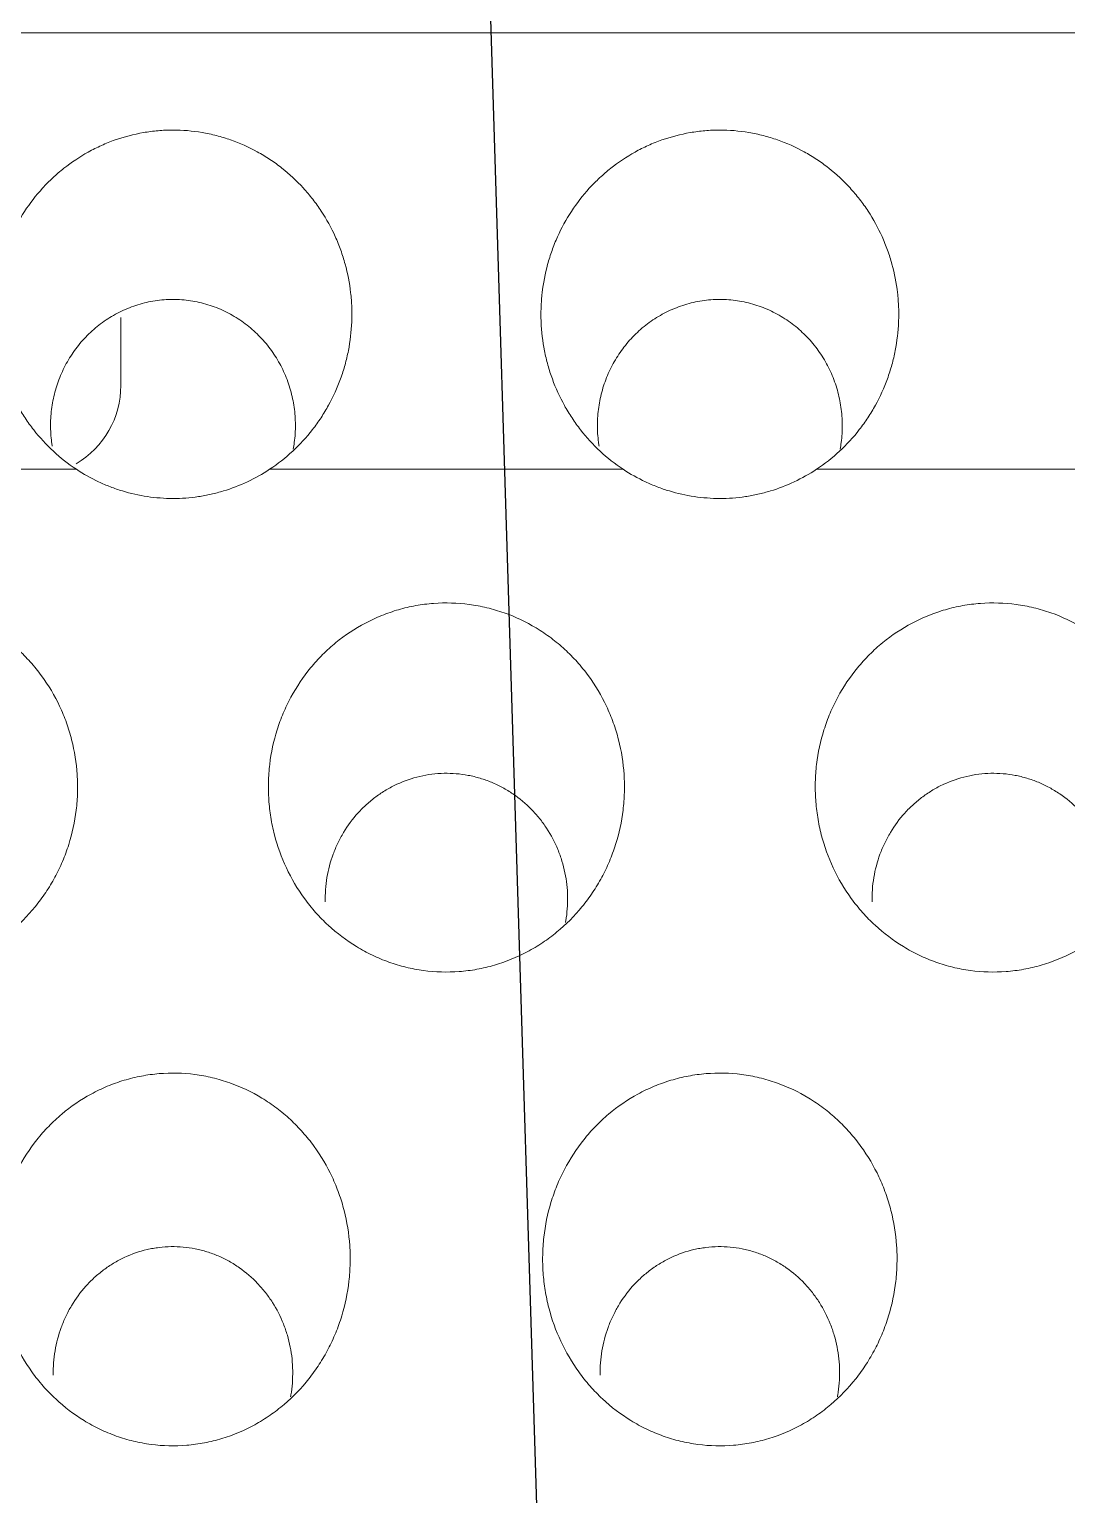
# Model space of a CAD drawing. Header units: inches. Extents: x 3778 to 56227, y -16914 to 35091.
# Drawn here: x 43046.24 to 43051.91, y -12666.7 to -12658.7 of the extents above; entities that cross this region are included whole.
import ezdxf

# ---------------------------------------------------------------- set-up
doc = ezdxf.new("R2010")
doc.units = ezdxf.units.IN
doc.header["$LTSCALE"] = 100
doc.header["$MEASUREMENT"] = 0
doc.linetypes.add('DH-HID2', pattern=[1.2, 0.8, -0.4])
doc.layers.add('2-con', color=2, linetype='Continuous')
doc.layers.add('FU-FURM', color=251, linetype='DH-HID2')
doc.layers.add('mark-B', color=2, linetype='Continuous', lineweight=20)

# ---------------------------------------------------------------- blocks, each defined once
blk = doc.blocks.new('cjscjdeh')
at = {"layer": 'FU-FURM', "color": 8}
for p, q in [((150890.6998, 68218.259), (150896.8581, 68019.7034)), ((149349.5168, 68184.8848), (151549.5168, 68184.8848))]:
    blk.add_line(p, q, dxfattribs=at)
blk = doc.blocks.new('무풍1WAY 대형')
at = {"layer": 'mark-B'}
for p, q in [((-362.6898, -418.6808), (-362.6898, -418.31)), ((289.2596, -420.2368), (-384.8363, -420.2368))]:
    blk.add_line(p, q, dxfattribs=at)
blk.add_arc((-362.1919, -418.31), 0.4979, 120.55792, 180, dxfattribs=at)
for points, knots in [([(-365.1916, -412.9192), (-365.1533, -412.9724), (-365.1207, -413.0283), (-365.0662, -413.145), (-365.0444, -413.2059), (-365.0198, -413.3009), (-365.0131, -413.3328), (-365.0027, -413.3967), (-364.9953, -413.4609), (-364.9936, -413.5256), (-364.9946, -413.5743), (-364.9953, -413.5905), (-364.9974, -413.6231), (-364.9988, -413.6394), (-365.0079, -413.7203), (-365.0209, -413.7836), (-365.049, -413.8762), (-365.0598, -413.9068), (-365.0782, -413.952), (-365.0848, -413.967), (-365.0985, -413.9967), (-365.1057, -414.0113), (-365.1433, -414.0832), (-365.1785, -414.1373), (-365.2389, -414.2133), (-365.2604, -414.2377), (-365.2946, -414.273), (-365.3063, -414.2845), (-365.3301, -414.3067), (-365.3423, -414.3175), (-365.4042, -414.3698), (-365.4575, -414.4064), (-365.529, -414.4454), (-365.5435, -414.4528), (-365.5731, -414.467), (-365.5881, -414.4738), (-365.6334, -414.4926), (-365.6946, -414.5145), (-365.7575, -414.5299), (-365.8054, -414.539), (-365.8215, -414.5416), (-365.8539, -414.546), (-365.8702, -414.5478), (-365.9521, -414.5545), (-366.0171, -414.5529), (-366.1137, -414.5403), (-366.1458, -414.5344), (-366.1937, -414.523), (-366.2096, -414.5187), (-366.241, -414.5095), (-366.2565, -414.5044), (-366.3332, -414.4773), (-366.3918, -414.4495), (-366.4617, -414.4071), (-366.4756, -414.3982), (-366.5027, -414.3798), (-366.5425, -414.3513), (-366.6046, -414.2992), (-366.65, -414.2528), (-366.6823, -414.2163), (-366.6929, -414.2038), (-366.7134, -414.1782), (-366.7233, -414.1652), (-366.7711, -414.0992), (-366.8039, -414.0434), (-366.8451, -413.9554), (-366.8575, -413.9252), (-366.8795, -413.8636), (-366.889, -413.8325), (-366.9131, -413.7384), (-366.9234, -413.6746), (-366.93, -413.5773), (-366.9307, -413.5445), (-366.9292, -413.4794), (-366.927, -413.4471), (-366.916, -413.3509), (-366.9029, -413.2875), (-366.8791, -413.2094), (-366.874, -413.1938), (-366.863, -413.1631), (-366.8456, -413.1175), (-366.8115, -413.0442), (-366.779, -412.9884), (-366.7526, -412.9476), (-366.7434, -412.9341), (-366.7244, -412.9076), (-366.7145, -412.8946), (-366.6636, -412.8303), (-366.6186, -412.7837), (-366.5447, -412.7209), (-366.519, -412.7011), (-366.4787, -412.6733), (-366.4651, -412.6643), (-366.4371, -412.647), (-366.4229, -412.6388), (-366.3514, -412.5994), (-366.2917, -412.5742), (-366.1984, -412.5459), (-366.1667, -412.538), (-366.1021, -412.5257), (-366.0697, -412.5213), (-365.9725, -412.5133), (-365.9076, -412.5148), (-365.8263, -412.5255), (-365.81, -412.5281), (-365.7777, -412.5341), (-365.7299, -412.5444), (-365.6521, -412.5677), (-365.592, -412.5927), (-365.5477, -412.6139), (-365.533, -412.6214), (-365.5042, -412.6371), (-365.4901, -412.6453), (-365.4206, -412.688), (-365.369, -412.7273), (-365.2975, -412.7941), (-365.2745, -412.8177), (-365.2312, -412.8669), (-365.2108, -412.8926), (-365.1916, -412.9192)], [0, 0, 0, 0, 0.03125, 0.03125, 0.0625, 0.0625, 0.078125, 0.078125, 0.09375, 0.109375, 0.109375, 0.117188, 0.117188, 0.125, 0.125, 0.15625, 0.15625, 0.171875, 0.171875, 0.179688, 0.179688, 0.1875, 0.1875, 0.21875, 0.21875, 0.234375, 0.234375, 0.242188, 0.242188, 0.25, 0.25, 0.28125, 0.28125, 0.289063, 0.289063, 0.296875, 0.296875, 0.3125, 0.328125, 0.328125, 0.335938, 0.335938, 0.34375, 0.34375, 0.375, 0.375, 0.390625, 0.390625, 0.398438, 0.398438, 0.40625, 0.40625, 0.4375, 0.4375, 0.445313, 0.445313, 0.453125, 0.46875, 0.484375, 0.484375, 0.492188, 0.492188, 0.5, 0.5, 0.53125, 0.53125, 0.546875, 0.546875, 0.5625, 0.5625, 0.59375, 0.59375, 0.609375, 0.609375, 0.625, 0.625, 0.65625, 0.65625, 0.664063, 0.664063, 0.671875, 0.6875, 0.703125, 0.703125, 0.710938, 0.710938, 0.71875, 0.71875, 0.75, 0.75, 0.765625, 0.765625, 0.773438, 0.773438, 0.78125, 0.78125, 0.8125, 0.8125, 0.828125, 0.828125, 0.84375, 0.84375, 0.875, 0.875, 0.882813, 0.882813, 0.890625, 0.90625, 0.921875, 0.921875, 0.929688, 0.929688, 0.9375, 0.9375, 0.96875, 0.96875, 0.984375, 0.984375, 1, 1, 1, 1]), ([(-362.2041, -412.9192), (-362.1657, -412.9724), (-362.1332, -413.0283), (-362.0787, -413.145), (-362.0568, -413.2059), (-362.0323, -413.3009), (-362.0256, -413.3328), (-362.0152, -413.3967), (-362.0077, -413.4609), (-362.006, -413.5256), (-362.007, -413.5743), (-362.0077, -413.5905), (-362.0098, -413.6231), (-362.0113, -413.6394), (-362.0203, -413.7203), (-362.0333, -413.7836), (-362.0614, -413.8762), (-362.0722, -413.9068), (-362.0907, -413.952), (-362.0972, -413.967), (-362.111, -413.9967), (-362.1182, -414.0113), (-362.1558, -414.0832), (-362.1909, -414.1373), (-362.2514, -414.2133), (-362.2728, -414.2377), (-362.307, -414.273), (-362.3187, -414.2845), (-362.3426, -414.3067), (-362.3547, -414.3175), (-362.4167, -414.3698), (-362.47, -414.4064), (-362.5415, -414.4454), (-362.556, -414.4528), (-362.5856, -414.467), (-362.6006, -414.4738), (-362.6458, -414.4926), (-362.707, -414.5145), (-362.77, -414.5299), (-362.8179, -414.539), (-362.8339, -414.5416), (-362.8663, -414.546), (-362.8827, -414.5478), (-362.9646, -414.5545), (-363.0296, -414.5529), (-363.1262, -414.5403), (-363.1583, -414.5344), (-363.2062, -414.523), (-363.2221, -414.5187), (-363.2534, -414.5095), (-363.269, -414.5044), (-363.3457, -414.4773), (-363.4043, -414.4495), (-363.4742, -414.4071), (-363.488, -414.3982), (-363.5151, -414.3798), (-363.5549, -414.3513), (-363.617, -414.2992), (-363.6624, -414.2528), (-363.6948, -414.2163), (-363.7053, -414.2038), (-363.7258, -414.1782), (-363.7357, -414.1652), (-363.7836, -414.0992), (-363.8163, -414.0434), (-363.8575, -413.9554), (-363.8699, -413.9252), (-363.892, -413.8636), (-363.9015, -413.8325), (-363.9256, -413.7384), (-363.9358, -413.6746), (-363.9425, -413.5773), (-363.9432, -413.5445), (-363.9417, -413.4794), (-363.9395, -413.4471), (-363.9284, -413.3509), (-363.9154, -413.2875), (-363.8916, -413.2094), (-363.8864, -413.1938), (-363.8755, -413.1631), (-363.858, -413.1175), (-363.824, -413.0442), (-363.7915, -412.9884), (-363.765, -412.9476), (-363.7559, -412.9341), (-363.7369, -412.9076), (-363.727, -412.8946), (-363.676, -412.8303), (-363.631, -412.7837), (-363.5571, -412.7209), (-363.5314, -412.7011), (-363.4912, -412.6733), (-363.4775, -412.6643), (-363.4496, -412.647), (-363.4354, -412.6388), (-363.3638, -412.5994), (-363.3042, -412.5742), (-363.2109, -412.5459), (-363.1792, -412.538), (-363.1145, -412.5257), (-363.0822, -412.5213), (-362.985, -412.5133), (-362.92, -412.5148), (-362.8387, -412.5255), (-362.8224, -412.5281), (-362.7902, -412.5341), (-362.7423, -412.5444), (-362.6645, -412.5677), (-362.6044, -412.5927), (-362.5601, -412.6139), (-362.5455, -412.6214), (-362.5167, -412.6371), (-362.5025, -412.6453), (-362.433, -412.688), (-362.3815, -412.7273), (-362.3099, -412.7941), (-362.287, -412.8177), (-362.2437, -412.8669), (-362.2233, -412.8926), (-362.2041, -412.9192)], [0, 0, 0, 0, 0.03125, 0.03125, 0.0625, 0.0625, 0.078125, 0.078125, 0.09375, 0.109375, 0.109375, 0.117187, 0.117187, 0.125, 0.125, 0.15625, 0.15625, 0.171875, 0.171875, 0.179687, 0.179687, 0.1875, 0.1875, 0.21875, 0.21875, 0.234375, 0.234375, 0.242187, 0.242187, 0.25, 0.25, 0.28125, 0.28125, 0.289062, 0.289062, 0.296875, 0.296875, 0.3125, 0.328125, 0.328125, 0.335937, 0.335937, 0.34375, 0.34375, 0.375, 0.375, 0.390625, 0.390625, 0.398437, 0.398437, 0.40625, 0.40625, 0.4375, 0.4375, 0.445312, 0.445312, 0.453125, 0.46875, 0.484375, 0.484375, 0.492187, 0.492187, 0.5, 0.5, 0.53125, 0.53125, 0.546875, 0.546875, 0.5625, 0.5625, 0.59375, 0.59375, 0.609375, 0.609375, 0.625, 0.625, 0.65625, 0.65625, 0.664062, 0.664062, 0.671875, 0.6875, 0.703125, 0.703125, 0.710937, 0.710937, 0.71875, 0.71875, 0.75, 0.75, 0.765625, 0.765625, 0.773437, 0.773437, 0.78125, 0.78125, 0.8125, 0.8125, 0.828125, 0.828125, 0.84375, 0.84375, 0.875, 0.875, 0.882812, 0.882812, 0.890625, 0.90625, 0.921875, 0.921875, 0.929687, 0.929687, 0.9375, 0.9375, 0.96875, 0.96875, 0.984375, 0.984375, 1, 1, 1, 1]), ([(-365.3081, -412.9025), (-365.3077, -412.9247), (-365.3083, -412.9468), (-365.3116, -412.9909), (-365.3142, -413.0129), (-365.3251, -413.0783), (-365.3363, -413.1206), (-365.3587, -413.1824), (-365.3672, -413.2027), (-365.3814, -413.2327), (-365.3864, -413.2426), (-365.3967, -413.2621), (-365.4022, -413.2717), (-365.4303, -413.319), (-365.4561, -413.3544), (-365.5002, -413.4037), (-365.5159, -413.4196), (-365.5484, -413.4494), (-365.5822, -413.4775), (-365.6278, -413.5082), (-365.6566, -413.5245), (-365.6762, -413.5349), (-365.6862, -413.5399), (-365.7364, -413.5634), (-365.7779, -413.5778), (-365.8315, -413.5903), (-365.8423, -413.5925), (-365.8641, -413.5964), (-365.8751, -413.598), (-365.9083, -413.6021), (-365.9303, -413.6036), (-365.9962, -413.6046), (-366.04, -413.6007), (-366.0945, -413.5899), (-366.1054, -413.5874), (-366.1268, -413.582), (-366.1375, -413.579), (-366.169, -413.5692), (-366.2101, -413.5539), (-366.2495, -413.5346), (-366.288, -413.5131), (-366.307, -413.5012), (-366.3612, -413.4631), (-366.3943, -413.4345), (-366.4396, -413.3869), (-366.4539, -413.3702), (-366.4744, -413.3441), (-366.481, -413.3351), (-366.4937, -413.3171), (-366.4999, -413.308), (-366.5293, -413.2617), (-366.5491, -413.2227), (-366.5735, -413.1616), (-366.5807, -413.1407), (-366.5932, -413.0983), (-366.5984, -413.0769), (-366.6111, -413.0125), (-366.6157, -412.969), (-366.6166, -412.9031), (-366.6159, -412.8808), (-366.6125, -412.8369), (-366.6098, -412.8151), (-366.6056, -412.7903), (-366.6051, -412.7872), (-366.6045, -412.784)], [0, 0, 0, 0, 0.029285, 0.029285, 0.05857, 0.05857, 0.117141, 0.117141, 0.146426, 0.146426, 0.161068, 0.161068, 0.175711, 0.175711, 0.234281, 0.234281, 0.263566, 0.263566, 0.292852, 0.322137, 0.336779, 0.336779, 0.351422, 0.351422, 0.409992, 0.409992, 0.424635, 0.424635, 0.439277, 0.439277, 0.468563, 0.468563, 0.527133, 0.527133, 0.541775, 0.541775, 0.556418, 0.556418, 0.585703, 0.614988, 0.614988, 0.644273, 0.644273, 0.702844, 0.702844, 0.732129, 0.732129, 0.746771, 0.746771, 0.761414, 0.761414, 0.819984, 0.819984, 0.84927, 0.84927, 0.878555, 0.878555, 0.937125, 0.937125, 0.96641, 0.96641, 0.995695, 0.995695, 1, 1, 1, 1]), ([(-362.3205, -412.9025), (-362.3201, -412.9247), (-362.3208, -412.9468), (-362.324, -412.9909), (-362.3267, -413.0129), (-362.3376, -413.0783), (-362.3487, -413.1206), (-362.3712, -413.1824), (-362.3796, -413.2027), (-362.3938, -413.2327), (-362.3988, -413.2426), (-362.4092, -413.2621), (-362.4146, -413.2717), (-362.4427, -413.319), (-362.4686, -413.3544), (-362.5127, -413.4037), (-362.5283, -413.4196), (-362.5609, -413.4494), (-362.5947, -413.4775), (-362.6403, -413.5082), (-362.6691, -413.5245), (-362.6886, -413.5349), (-362.6986, -413.5399), (-362.7488, -413.5634), (-362.7904, -413.5778), (-362.844, -413.5903), (-362.8548, -413.5925), (-362.8766, -413.5964), (-362.8876, -413.598), (-362.9207, -413.6021), (-362.9427, -413.6036), (-363.0087, -413.6046), (-363.0525, -413.6007), (-363.107, -413.5899), (-363.1178, -413.5874), (-363.1393, -413.582), (-363.1499, -413.579), (-363.1814, -413.5692), (-363.2226, -413.5539), (-363.262, -413.5346), (-363.3005, -413.5131), (-363.3194, -413.5012), (-363.3736, -413.4631), (-363.4067, -413.4345), (-363.452, -413.3869), (-363.4664, -413.3702), (-363.4868, -413.3441), (-363.4935, -413.3351), (-363.5062, -413.3171), (-363.5123, -413.308), (-363.5418, -413.2617), (-363.5616, -413.2227), (-363.5859, -413.1616), (-363.5932, -413.1407), (-363.6057, -413.0983), (-363.6109, -413.0769), (-363.6236, -413.0125), (-363.6281, -412.969), (-363.629, -412.9031), (-363.6283, -412.8808), (-363.625, -412.8369), (-363.6223, -412.8151), (-363.6181, -412.7903), (-363.6175, -412.7872), (-363.6169, -412.784)], [0, 0, 0, 0, 0.029285, 0.029285, 0.05857, 0.05857, 0.117141, 0.117141, 0.146426, 0.146426, 0.161068, 0.161068, 0.175711, 0.175711, 0.234281, 0.234281, 0.263566, 0.263566, 0.292852, 0.322137, 0.336779, 0.336779, 0.351422, 0.351422, 0.409992, 0.409992, 0.424635, 0.424635, 0.439277, 0.439277, 0.468563, 0.468563, 0.527133, 0.527133, 0.541775, 0.541775, 0.556418, 0.556418, 0.585703, 0.614988, 0.614988, 0.644273, 0.644273, 0.702844, 0.702844, 0.732129, 0.732129, 0.746771, 0.746771, 0.761414, 0.761414, 0.819984, 0.819984, 0.84927, 0.84927, 0.878555, 0.878555, 0.937125, 0.937125, 0.96641, 0.96641, 0.995695, 0.995695, 1, 1, 1, 1]), ([(-366.6802, -415.5064), (-366.6417, -415.5593), (-366.6091, -415.6149), (-366.5546, -415.731), (-366.5327, -415.7915), (-366.5124, -415.8703), (-366.5087, -415.8862), (-366.5021, -415.9179), (-366.4933, -415.9656), (-366.4842, -416.0455), (-366.4828, -416.1099), (-366.4841, -416.1583), (-366.4848, -416.1745), (-366.4872, -416.2069), (-366.4887, -416.2231), (-366.4983, -416.3036), (-366.5119, -416.3665), (-366.5408, -416.4585), (-366.5519, -416.4888), (-366.5709, -416.5336), (-366.5776, -416.5485), (-366.5916, -416.5778), (-366.599, -416.5923), (-366.6374, -416.6634), (-366.6732, -416.7168), (-366.7347, -416.7917), (-366.7565, -416.8158), (-366.8027, -416.862), (-366.8268, -416.8838), (-366.9019, -416.9452), (-366.9556, -416.9809), (-367.042, -417.0265), (-367.0719, -417.0404), (-367.1324, -417.0647), (-367.1937, -417.0858), (-367.2568, -417.1005), (-367.3047, -417.1092), (-367.3208, -417.1116), (-367.3533, -417.1158), (-367.3697, -417.1174), (-367.4514, -417.1235), (-367.5163, -417.1215), (-367.6128, -417.1087), (-367.6448, -417.1027), (-367.6927, -417.0912), (-367.7085, -417.087), (-367.7399, -417.0777), (-367.7553, -417.0727), (-367.8319, -417.0457), (-367.8905, -417.018), (-367.9604, -416.9759), (-367.9742, -416.9671), (-368.0013, -416.9488), (-368.0411, -416.9205), (-368.1033, -416.8688), (-368.1487, -416.8228), (-368.1811, -416.7865), (-368.1917, -416.7742), (-368.2122, -416.7488), (-368.2222, -416.7359), (-368.2701, -416.6703), (-368.303, -416.6148), (-368.3442, -416.5273), (-368.3566, -416.4973), (-368.3786, -416.436), (-368.3881, -416.405), (-368.4121, -416.3113), (-368.4222, -416.2478), (-368.4284, -416.1509), (-368.429, -416.1182), (-368.4272, -416.0535), (-368.4248, -416.0213), (-368.4131, -415.9256), (-368.3995, -415.8626), (-368.375, -415.7851), (-368.3697, -415.7696), (-368.3585, -415.7391), (-368.3406, -415.694), (-368.3057, -415.6214), (-368.2725, -415.5661), (-368.2456, -415.5258), (-368.2362, -415.5125), (-368.2169, -415.4864), (-368.2068, -415.4734), (-368.1551, -415.4103), (-368.1095, -415.3645), (-368.0348, -415.3029), (-368.0088, -415.2835), (-367.9682, -415.2563), (-367.9544, -415.2475), (-367.9262, -415.2307), (-367.912, -415.2227), (-367.8402, -415.1845), (-367.7802, -415.1601), (-367.7023, -415.1374), (-367.6865, -415.1332), (-367.6547, -415.1257), (-367.6386, -415.1224), (-367.5902, -415.1136), (-367.5579, -415.1095), (-367.4608, -415.1022), (-367.3959, -415.1041), (-367.3146, -415.1151), (-367.2984, -415.1177), (-367.2663, -415.1238), (-367.2185, -415.1341), (-367.1409, -415.1574), (-367.0808, -415.1823), (-367.0366, -415.2034), (-367.0219, -415.2108), (-366.9931, -415.2264), (-366.979, -415.2346), (-366.9095, -415.2769), (-366.8579, -415.3159), (-366.7863, -415.3822), (-366.7633, -415.4056), (-366.7199, -415.4545), (-366.6994, -415.4799), (-366.6802, -415.5064)], [0, 0, 0, 0, 0.03125, 0.03125, 0.0625, 0.0625, 0.070313, 0.070313, 0.078125, 0.09375, 0.109375, 0.109375, 0.117188, 0.117188, 0.125, 0.125, 0.15625, 0.15625, 0.171875, 0.171875, 0.179688, 0.179688, 0.1875, 0.1875, 0.21875, 0.21875, 0.234375, 0.234375, 0.25, 0.25, 0.28125, 0.28125, 0.296875, 0.296875, 0.3125, 0.328125, 0.328125, 0.335938, 0.335938, 0.34375, 0.34375, 0.375, 0.375, 0.390625, 0.390625, 0.398438, 0.398438, 0.40625, 0.40625, 0.4375, 0.4375, 0.445313, 0.445313, 0.453125, 0.46875, 0.484375, 0.484375, 0.492188, 0.492188, 0.5, 0.5, 0.53125, 0.53125, 0.546875, 0.546875, 0.5625, 0.5625, 0.59375, 0.59375, 0.609375, 0.609375, 0.625, 0.625, 0.65625, 0.65625, 0.664063, 0.664063, 0.671875, 0.6875, 0.703125, 0.703125, 0.710938, 0.710938, 0.71875, 0.71875, 0.75, 0.75, 0.765625, 0.765625, 0.773438, 0.773438, 0.78125, 0.78125, 0.8125, 0.8125, 0.820313, 0.820313, 0.828125, 0.828125, 0.84375, 0.84375, 0.875, 0.875, 0.882813, 0.882813, 0.890625, 0.90625, 0.921875, 0.921875, 0.929687, 0.929687, 0.9375, 0.9375, 0.96875, 0.96875, 0.984375, 0.984375, 1, 1, 1, 1]), ([(-363.6926, -415.5064), (-363.6542, -415.5593), (-363.6215, -415.6149), (-363.567, -415.731), (-363.5452, -415.7915), (-363.5248, -415.8703), (-363.5211, -415.8862), (-363.5145, -415.9179), (-363.5057, -415.9656), (-363.4966, -416.0455), (-363.4953, -416.1099), (-363.4965, -416.1583), (-363.4973, -416.1745), (-363.4996, -416.2069), (-363.5012, -416.2231), (-363.5108, -416.3036), (-363.5243, -416.3665), (-363.5533, -416.4585), (-363.5644, -416.4888), (-363.5833, -416.5336), (-363.59, -416.5485), (-363.6041, -416.5778), (-363.6114, -416.5923), (-363.6498, -416.6634), (-363.6857, -416.7168), (-363.7471, -416.7917), (-363.7689, -416.8158), (-363.8152, -416.862), (-363.8393, -416.8838), (-363.9143, -416.9452), (-363.9681, -416.9809), (-364.0545, -417.0265), (-364.0844, -417.0404), (-364.1448, -417.0647), (-364.2061, -417.0858), (-364.2692, -417.1005), (-364.3172, -417.1092), (-364.3333, -417.1116), (-364.3657, -417.1158), (-364.3821, -417.1174), (-364.4639, -417.1235), (-364.5287, -417.1215), (-364.6252, -417.1087), (-364.6573, -417.1027), (-364.7051, -417.0912), (-364.721, -417.087), (-364.7523, -417.0777), (-364.7678, -417.0727), (-364.8444, -417.0457), (-364.9029, -417.018), (-364.9728, -416.9759), (-364.9866, -416.9671), (-365.0138, -416.9488), (-365.0536, -416.9205), (-365.1157, -416.8688), (-365.1612, -416.8228), (-365.1936, -416.7865), (-365.2041, -416.7742), (-365.2247, -416.7488), (-365.2346, -416.7359), (-365.2826, -416.6703), (-365.3154, -416.6148), (-365.3566, -416.5273), (-365.369, -416.4973), (-365.3911, -416.436), (-365.4006, -416.405), (-365.4245, -416.3113), (-365.4346, -416.2478), (-365.4409, -416.1509), (-365.4415, -416.1182), (-365.4396, -416.0535), (-365.4372, -416.0213), (-365.4256, -415.9256), (-365.412, -415.8626), (-365.3875, -415.7851), (-365.3822, -415.7696), (-365.3709, -415.7391), (-365.353, -415.694), (-365.3182, -415.6214), (-365.285, -415.5661), (-365.258, -415.5258), (-365.2487, -415.5125), (-365.2293, -415.4864), (-365.2193, -415.4734), (-365.1676, -415.4103), (-365.122, -415.3645), (-365.0473, -415.3029), (-365.0213, -415.2835), (-364.9807, -415.2563), (-364.9668, -415.2475), (-364.9387, -415.2307), (-364.9245, -415.2227), (-364.8526, -415.1845), (-364.7927, -415.1601), (-364.7147, -415.1374), (-364.699, -415.1332), (-364.6672, -415.1257), (-364.6511, -415.1224), (-364.6027, -415.1136), (-364.5703, -415.1095), (-364.4733, -415.1022), (-364.4084, -415.1041), (-364.3271, -415.1151), (-364.3108, -415.1177), (-364.2787, -415.1238), (-364.231, -415.1341), (-364.1533, -415.1574), (-364.0933, -415.1823), (-364.049, -415.2034), (-364.0343, -415.2108), (-364.0056, -415.2264), (-363.9914, -415.2346), (-363.922, -415.2769), (-363.8704, -415.3159), (-363.7987, -415.3822), (-363.7757, -415.4056), (-363.7323, -415.4545), (-363.7119, -415.4799), (-363.6926, -415.5064)], [0, 0, 0, 0, 0.03125, 0.03125, 0.0625, 0.0625, 0.070312, 0.070312, 0.078125, 0.09375, 0.109375, 0.109375, 0.117187, 0.117187, 0.125, 0.125, 0.15625, 0.15625, 0.171875, 0.171875, 0.179687, 0.179687, 0.1875, 0.1875, 0.21875, 0.21875, 0.234375, 0.234375, 0.25, 0.25, 0.28125, 0.28125, 0.296875, 0.296875, 0.3125, 0.328125, 0.328125, 0.335937, 0.335937, 0.34375, 0.34375, 0.375, 0.375, 0.390625, 0.390625, 0.398437, 0.398437, 0.40625, 0.40625, 0.4375, 0.4375, 0.445312, 0.445312, 0.453125, 0.46875, 0.484375, 0.484375, 0.492187, 0.492187, 0.5, 0.5, 0.53125, 0.53125, 0.546875, 0.546875, 0.5625, 0.5625, 0.59375, 0.59375, 0.609375, 0.609375, 0.625, 0.625, 0.65625, 0.65625, 0.664063, 0.664063, 0.671875, 0.6875, 0.703125, 0.703125, 0.710938, 0.710938, 0.71875, 0.71875, 0.75, 0.75, 0.765625, 0.765625, 0.773438, 0.773438, 0.78125, 0.78125, 0.8125, 0.8125, 0.820313, 0.820313, 0.828125, 0.828125, 0.84375, 0.84375, 0.875, 0.875, 0.882813, 0.882813, 0.890625, 0.90625, 0.921875, 0.921875, 0.929688, 0.929688, 0.9375, 0.9375, 0.96875, 0.96875, 0.984375, 0.984375, 1, 1, 1, 1]), ([(-360.7051, -415.5064), (-360.6666, -415.5593), (-360.634, -415.6149), (-360.5795, -415.731), (-360.5576, -415.7915), (-360.5373, -415.8703), (-360.5336, -415.8862), (-360.527, -415.9179), (-360.5182, -415.9656), (-360.5091, -416.0455), (-360.5077, -416.1099), (-360.509, -416.1583), (-360.5098, -416.1745), (-360.5121, -416.2069), (-360.5136, -416.2231), (-360.5232, -416.3036), (-360.5368, -416.3665), (-360.5657, -416.4585), (-360.5768, -416.4888), (-360.5958, -416.5336), (-360.6025, -416.5485), (-360.6165, -416.5778), (-360.6239, -416.5923), (-360.6623, -416.6634), (-360.6981, -416.7168), (-360.7596, -416.7917), (-360.7814, -416.8158), (-360.8276, -416.862), (-360.8517, -416.8838), (-360.9268, -416.9452), (-360.9805, -416.9809), (-361.0669, -417.0265), (-361.0969, -417.0404), (-361.1573, -417.0647), (-361.2186, -417.0858), (-361.2817, -417.1005), (-361.3296, -417.1092), (-361.3458, -417.1116), (-361.3782, -417.1158), (-361.3946, -417.1174), (-361.4763, -417.1235), (-361.5412, -417.1215), (-361.6377, -417.1087), (-361.6697, -417.1027), (-361.7176, -417.0912), (-361.7334, -417.087), (-361.7648, -417.0777), (-361.7802, -417.0727), (-361.8568, -417.0457), (-361.9154, -417.018), (-361.9853, -416.9759), (-361.9991, -416.9671), (-362.0262, -416.9488), (-362.066, -416.9205), (-362.1282, -416.8688), (-362.1736, -416.8228), (-362.206, -416.7865), (-362.2166, -416.7742), (-362.2371, -416.7488), (-362.2471, -416.7359), (-362.295, -416.6703), (-362.3279, -416.6148), (-362.3691, -416.5273), (-362.3815, -416.4973), (-362.4035, -416.436), (-362.413, -416.405), (-362.437, -416.3113), (-362.4471, -416.2478), (-362.4533, -416.1509), (-362.4539, -416.1182), (-362.4521, -416.0535), (-362.4497, -416.0213), (-362.438, -415.9256), (-362.4244, -415.8626), (-362.3999, -415.7851), (-362.3946, -415.7696), (-362.3834, -415.7391), (-362.3655, -415.694), (-362.3306, -415.6214), (-362.2974, -415.5661), (-362.2705, -415.5258), (-362.2611, -415.5125), (-362.2418, -415.4864), (-362.2317, -415.4734), (-362.1801, -415.4103), (-362.1345, -415.3645), (-362.0597, -415.3029), (-362.0337, -415.2835), (-361.9931, -415.2563), (-361.9793, -415.2475), (-361.9512, -415.2307), (-361.9369, -415.2227), (-361.8651, -415.1845), (-361.8052, -415.1601), (-361.7272, -415.1374), (-361.7114, -415.1332), (-361.6796, -415.1257), (-361.6635, -415.1224), (-361.6151, -415.1136), (-361.5828, -415.1095), (-361.4857, -415.1022), (-361.4209, -415.1041), (-361.3395, -415.1151), (-361.3233, -415.1177), (-361.2912, -415.1238), (-361.2434, -415.1341), (-361.1658, -415.1574), (-361.1057, -415.1823), (-361.0615, -415.2034), (-361.0468, -415.2108), (-361.018, -415.2264), (-361.0039, -415.2346), (-360.9344, -415.2769), (-360.8828, -415.3159), (-360.8112, -415.3822), (-360.7882, -415.4056), (-360.7448, -415.4545), (-360.7243, -415.4799), (-360.7051, -415.5064)], [0, 0, 0, 0, 0.03125, 0.03125, 0.0625, 0.0625, 0.070312, 0.070312, 0.078125, 0.09375, 0.109375, 0.109375, 0.117187, 0.117187, 0.125, 0.125, 0.15625, 0.15625, 0.171875, 0.171875, 0.179687, 0.179687, 0.1875, 0.1875, 0.21875, 0.21875, 0.234375, 0.234375, 0.25, 0.25, 0.28125, 0.28125, 0.296875, 0.296875, 0.3125, 0.328125, 0.328125, 0.335937, 0.335937, 0.34375, 0.34375, 0.375, 0.375, 0.390625, 0.390625, 0.398437, 0.398437, 0.40625, 0.40625, 0.4375, 0.4375, 0.445312, 0.445312, 0.453125, 0.46875, 0.484375, 0.484375, 0.492187, 0.492187, 0.5, 0.5, 0.53125, 0.53125, 0.546875, 0.546875, 0.5625, 0.5625, 0.59375, 0.59375, 0.609375, 0.609375, 0.625, 0.625, 0.65625, 0.65625, 0.664062, 0.664062, 0.671875, 0.6875, 0.703125, 0.703125, 0.710937, 0.710937, 0.71875, 0.71875, 0.75, 0.75, 0.765625, 0.765625, 0.773437, 0.773437, 0.78125, 0.78125, 0.8125, 0.8125, 0.820312, 0.820312, 0.828125, 0.828125, 0.84375, 0.84375, 0.875, 0.875, 0.882812, 0.882812, 0.890625, 0.90625, 0.921875, 0.921875, 0.929687, 0.929687, 0.9375, 0.9375, 0.96875, 0.96875, 0.984375, 0.984375, 1, 1, 1, 1]), ([(-366.7939, -415.4879), (-366.7934, -415.5101), (-366.794, -415.5323), (-366.7972, -415.5765), (-366.7998, -415.5986), (-366.8107, -415.6641), (-366.8219, -415.7065), (-366.8446, -415.7685), (-366.8532, -415.7888), (-366.8675, -415.8189), (-366.8726, -415.8288), (-366.8831, -415.8483), (-366.8885, -415.8579), (-366.9169, -415.9051), (-366.9431, -415.9405), (-366.9877, -415.9898), (-367.0035, -416.0057), (-367.0363, -416.0355), (-367.0705, -416.0635), (-367.1164, -416.0941), (-367.1455, -416.1104), (-367.1652, -416.1208), (-367.1752, -416.1257), (-367.2258, -416.1492), (-367.2676, -416.1636), (-367.3323, -416.1786), (-367.3542, -416.1826), (-367.3986, -416.1881), (-367.4208, -416.1897), (-367.4872, -416.1911), (-367.5312, -416.1874), (-367.5861, -416.177), (-367.5971, -416.1747), (-367.6187, -416.1694), (-367.6294, -416.1665), (-367.6613, -416.1569), (-367.7028, -416.1421), (-367.7527, -416.1183), (-367.7816, -416.1017), (-367.8006, -416.0901), (-367.81, -416.0841), (-367.856, -416.0529), (-367.8897, -416.0246), (-367.9358, -415.9774), (-367.9505, -415.9609), (-367.9714, -415.9349), (-367.9782, -415.9261), (-367.9912, -415.9081), (-367.9975, -415.899), (-368.0277, -415.853), (-368.0481, -415.8141), (-368.069, -415.7633), (-368.073, -415.753), (-368.0804, -415.7321), (-368.0839, -415.7216), (-368.0936, -415.6898), (-368.0991, -415.6684), (-368.1123, -415.6039), (-368.1172, -415.5603), (-368.1184, -415.4941), (-368.1178, -415.4718), (-368.1145, -415.4278), (-368.1118, -415.4059), (-368.1076, -415.381), (-368.107, -415.3777), (-368.1064, -415.3744)], [0, 0, 0, 0, 0.029281, 0.029281, 0.058562, 0.058562, 0.117123, 0.117123, 0.146404, 0.146404, 0.161045, 0.161045, 0.175685, 0.175685, 0.234247, 0.234247, 0.263528, 0.263528, 0.292809, 0.322089, 0.33673, 0.33673, 0.35137, 0.35137, 0.409932, 0.409932, 0.439213, 0.439213, 0.468494, 0.468494, 0.527055, 0.527055, 0.541696, 0.541696, 0.556336, 0.556336, 0.585617, 0.614898, 0.629538, 0.629538, 0.644179, 0.644179, 0.702741, 0.702741, 0.732021, 0.732021, 0.746662, 0.746662, 0.761302, 0.761302, 0.819864, 0.819864, 0.834504, 0.834504, 0.849145, 0.849145, 0.878426, 0.878426, 0.936987, 0.936987, 0.966268, 0.966268, 0.995549, 0.995549, 1, 1, 1, 1]), ([(-363.8064, -415.4879), (-363.8059, -415.5101), (-363.8065, -415.5323), (-363.8096, -415.5765), (-363.8123, -415.5986), (-363.8232, -415.6641), (-363.8344, -415.7065), (-363.8571, -415.7685), (-363.8656, -415.7888), (-363.88, -415.8189), (-363.885, -415.8288), (-363.8955, -415.8483), (-363.901, -415.8579), (-363.9294, -415.9051), (-363.9556, -415.9405), (-364.0001, -415.9898), (-364.016, -416.0057), (-364.0488, -416.0355), (-364.0829, -416.0635), (-364.1289, -416.0941), (-364.1579, -416.1104), (-364.1776, -416.1208), (-364.1877, -416.1257), (-364.2382, -416.1492), (-364.28, -416.1636), (-364.3447, -416.1786), (-364.3667, -416.1826), (-364.4111, -416.1881), (-364.4333, -416.1897), (-364.4996, -416.1911), (-364.5437, -416.1874), (-364.5985, -416.177), (-364.6095, -416.1747), (-364.6312, -416.1694), (-364.6419, -416.1665), (-364.6737, -416.1569), (-364.7153, -416.1421), (-364.7651, -416.1183), (-364.794, -416.1017), (-364.8131, -416.0901), (-364.8225, -416.0841), (-364.8684, -416.0529), (-364.9021, -416.0246), (-364.9483, -415.9774), (-364.963, -415.9609), (-364.9839, -415.9349), (-364.9906, -415.9261), (-365.0037, -415.9081), (-365.0099, -415.899), (-365.0401, -415.853), (-365.0606, -415.8141), (-365.0815, -415.7633), (-365.0854, -415.753), (-365.0929, -415.7321), (-365.0964, -415.7216), (-365.1061, -415.6898), (-365.1115, -415.6684), (-365.1248, -415.6039), (-365.1296, -415.5603), (-365.1308, -415.4941), (-365.1302, -415.4718), (-365.1269, -415.4278), (-365.1243, -415.4059), (-365.1201, -415.381), (-365.1195, -415.3777), (-365.1189, -415.3744)], [0, 0, 0, 0, 0.029281, 0.029281, 0.058562, 0.058562, 0.117123, 0.117123, 0.146404, 0.146404, 0.161045, 0.161045, 0.175685, 0.175685, 0.234247, 0.234247, 0.263528, 0.263528, 0.292809, 0.322089, 0.33673, 0.33673, 0.35137, 0.35137, 0.409932, 0.409932, 0.439213, 0.439213, 0.468494, 0.468494, 0.527055, 0.527055, 0.541696, 0.541696, 0.556336, 0.556336, 0.585617, 0.614898, 0.629538, 0.629538, 0.644179, 0.644179, 0.702741, 0.702741, 0.732021, 0.732021, 0.746662, 0.746662, 0.761302, 0.761302, 0.819864, 0.819864, 0.834504, 0.834504, 0.849145, 0.849145, 0.878426, 0.878426, 0.936987, 0.936987, 0.966268, 0.966268, 0.995549, 0.995549, 1, 1, 1, 1]), ([(-365.4342, -417.8514), (-365.4728, -417.8259), (-365.5133, -417.8031), (-365.5768, -417.7731), (-365.5985, -417.7639), (-365.6421, -417.7471), (-365.6642, -417.7395), (-365.7308, -417.7194), (-365.7761, -417.7092), (-365.8453, -417.6989), (-365.8686, -417.6963), (-365.9156, -417.6928), (-365.939, -417.6919), (-366.009, -417.6919), (-366.0554, -417.6954), (-366.1244, -417.7056), (-366.1473, -417.7099), (-366.193, -417.7201), (-366.2158, -417.7261), (-366.2831, -417.7465), (-366.3699, -417.78), (-366.451, -417.8255), (-366.4901, -417.8514)], [0, 0, 0, 0, 0.125, 0.125, 0.1875, 0.1875, 0.25, 0.25, 0.375, 0.375, 0.4375, 0.4375, 0.5, 0.5, 0.625, 0.625, 0.6875, 0.6875, 0.75, 0.75, 0.875, 1, 1, 1, 1]), ([(-362.4466, -417.8514), (-362.4853, -417.8259), (-362.5257, -417.8031), (-362.5893, -417.7731), (-362.611, -417.7639), (-362.6546, -417.7471), (-362.6766, -417.7395), (-362.7433, -417.7194), (-362.7886, -417.7092), (-362.8578, -417.6989), (-362.881, -417.6963), (-362.928, -417.6928), (-362.9515, -417.6919), (-363.0215, -417.6919), (-363.0678, -417.6954), (-363.1368, -417.7056), (-363.1598, -417.7099), (-363.2054, -417.7201), (-363.2283, -417.7261), (-363.2955, -417.7465), (-363.3823, -417.78), (-363.4635, -417.8255), (-363.5026, -417.8514)], [0, 0, 0, 0, 0.125, 0.125, 0.1875, 0.1875, 0.25, 0.25, 0.375, 0.375, 0.4375, 0.4375, 0.5, 0.5, 0.625, 0.625, 0.6875, 0.6875, 0.75, 0.75, 0.875, 1, 1, 1, 1]), ([(-365.4342, -417.8514), (-365.3891, -417.8812), (-365.3474, -417.9141), (-365.2698, -417.986), (-365.2341, -418.0249), (-365.1849, -418.0876), (-365.1693, -418.1093), (-365.1397, -418.1541), (-365.1259, -418.1769), (-365.0873, -418.2467), (-365.0653, -418.2949), (-365.0381, -418.3697), (-365.0299, -418.395), (-365.0156, -418.4466), (-365.0094, -418.4726), (-364.994, -418.5507), (-364.9879, -418.6032), (-364.9846, -418.6825), (-364.9845, -418.709), (-364.9864, -418.7622), (-364.9884, -418.789), (-364.9974, -418.8683), (-365.0074, -418.9202), (-365.0283, -418.9967), (-365.0363, -419.0219), (-365.0497, -419.0594), (-365.0544, -419.0719), (-365.0644, -419.0966), (-365.0697, -419.109), (-365.0971, -419.17), (-365.1226, -419.2166), (-365.1805, -419.3051), (-365.213, -419.3472), (-365.2581, -419.3967), (-365.2674, -419.4065), (-365.2862, -419.4256), (-365.315, -419.4536), (-365.3453, -419.4796), (-365.4077, -419.5291), (-365.452, -419.5587), (-365.5223, -419.5977), (-365.5465, -419.6098), (-365.5956, -419.6319), (-365.6204, -419.6418), (-365.6959, -419.6684), (-365.7475, -419.6819), (-365.8136, -419.6933), (-365.8269, -419.6953), (-365.8537, -419.6988), (-365.8672, -419.7003), (-365.9075, -419.7037), (-365.9343, -419.7049), (-366.0145, -419.705), (-366.0677, -419.7006), (-366.1339, -419.6894), (-366.1471, -419.6868), (-366.1736, -419.6812), (-366.1868, -419.6781), (-366.2259, -419.668), (-366.2515, -419.6602), (-366.3272, -419.6337), (-366.3759, -419.612), (-366.4464, -419.5732), (-366.4695, -419.5591), (-366.5143, -419.5294), (-366.5359, -419.5137), (-366.5986, -419.4642), (-366.6376, -419.428), (-366.6917, -419.3688), (-366.7091, -419.3482), (-366.7419, -419.3059), (-366.7574, -419.2842), (-366.8011, -419.2176), (-366.8266, -419.1712), (-366.854, -419.1105), (-366.8592, -419.0983), (-366.8692, -419.0735), (-366.874, -419.0609), (-366.8876, -419.0232), (-366.8956, -418.9979), (-366.9167, -418.9212), (-366.9267, -418.8693), (-366.9358, -418.7903), (-366.9378, -418.7638), (-366.9398, -418.7103), (-366.9397, -418.6836), (-366.9365, -418.6041), (-366.9304, -418.5517), (-366.9152, -418.4738), (-366.9091, -418.448), (-366.8948, -418.3966), (-366.8867, -418.371), (-366.8594, -418.2959), (-366.8375, -418.2477), (-366.7992, -418.1782), (-366.7855, -418.1555), (-366.7635, -418.1221), (-366.7559, -418.1111), (-366.7404, -418.0894), (-366.7323, -418.0786), (-366.691, -418.0257), (-366.655, -417.9865), (-366.5771, -417.9142), (-366.5352, -417.8812), (-366.4901, -417.8514)], [0, 0, 0, 0, 0.03125, 0.03125, 0.0625, 0.0625, 0.078125, 0.078125, 0.09375, 0.09375, 0.125, 0.125, 0.140625, 0.140625, 0.15625, 0.15625, 0.1875, 0.1875, 0.203125, 0.203125, 0.21875, 0.21875, 0.25, 0.25, 0.265625, 0.265625, 0.273438, 0.273438, 0.28125, 0.28125, 0.3125, 0.3125, 0.34375, 0.34375, 0.351563, 0.351563, 0.359375, 0.375, 0.375, 0.40625, 0.40625, 0.421875, 0.421875, 0.4375, 0.4375, 0.46875, 0.46875, 0.476563, 0.476563, 0.484375, 0.484375, 0.5, 0.5, 0.53125, 0.53125, 0.539063, 0.539063, 0.546875, 0.546875, 0.5625, 0.5625, 0.59375, 0.59375, 0.609375, 0.609375, 0.625, 0.625, 0.65625, 0.65625, 0.671875, 0.671875, 0.6875, 0.6875, 0.71875, 0.71875, 0.726563, 0.726563, 0.734375, 0.734375, 0.75, 0.75, 0.78125, 0.78125, 0.796875, 0.796875, 0.8125, 0.8125, 0.84375, 0.84375, 0.859375, 0.859375, 0.875, 0.875, 0.90625, 0.90625, 0.921875, 0.921875, 0.929688, 0.929688, 0.9375, 0.9375, 0.96875, 0.96875, 1, 1, 1, 1]), ([(-362.4466, -417.8514), (-362.4016, -417.8812), (-362.3598, -417.9141), (-362.2823, -417.986), (-362.2465, -418.0249), (-362.1974, -418.0876), (-362.1817, -418.1093), (-362.1521, -418.1541), (-362.1383, -418.1769), (-362.0997, -418.2467), (-362.0778, -418.2949), (-362.0505, -418.3697), (-362.0424, -418.395), (-362.028, -418.4466), (-362.0219, -418.4726), (-362.0065, -418.5507), (-362.0003, -418.6032), (-361.9971, -418.6825), (-361.997, -418.709), (-361.9989, -418.7622), (-362.0009, -418.789), (-362.0099, -418.8683), (-362.0199, -418.9202), (-362.0408, -418.9967), (-362.0487, -419.0219), (-362.0622, -419.0594), (-362.0669, -419.0719), (-362.0769, -419.0966), (-362.0821, -419.109), (-362.1095, -419.17), (-362.135, -419.2166), (-362.193, -419.3051), (-362.2254, -419.3472), (-362.2705, -419.3967), (-362.2798, -419.4065), (-362.2987, -419.4256), (-362.3275, -419.4536), (-362.3577, -419.4796), (-362.4202, -419.5291), (-362.4644, -419.5587), (-362.5348, -419.5977), (-362.559, -419.6098), (-362.608, -419.6319), (-362.6329, -419.6418), (-362.7083, -419.6684), (-362.7599, -419.6819), (-362.8261, -419.6933), (-362.8394, -419.6953), (-362.8662, -419.6988), (-362.8796, -419.7003), (-362.9199, -419.7037), (-362.9468, -419.7049), (-363.027, -419.705), (-363.0802, -419.7006), (-363.1464, -419.6894), (-363.1596, -419.6868), (-363.186, -419.6812), (-363.1992, -419.6781), (-363.2383, -419.668), (-363.264, -419.6602), (-363.3396, -419.6337), (-363.3883, -419.612), (-363.4588, -419.5732), (-363.482, -419.5591), (-363.5267, -419.5294), (-363.5484, -419.5137), (-363.6111, -419.4642), (-363.65, -419.428), (-363.7042, -419.3688), (-363.7215, -419.3482), (-363.7544, -419.3059), (-363.7698, -419.2842), (-363.8135, -419.2176), (-363.8391, -419.1712), (-363.8664, -419.1105), (-363.8717, -419.0983), (-363.8817, -419.0735), (-363.8865, -419.0609), (-363.9001, -419.0232), (-363.9081, -418.9979), (-363.9291, -418.9212), (-363.9392, -418.8693), (-363.9482, -418.7903), (-363.9502, -418.7638), (-363.9522, -418.7103), (-363.9522, -418.6836), (-363.949, -418.6041), (-363.9428, -418.5517), (-363.9276, -418.4738), (-363.9215, -418.448), (-363.9073, -418.3966), (-363.8991, -418.371), (-363.8718, -418.2959), (-363.8499, -418.2477), (-363.8116, -418.1782), (-363.7979, -418.1555), (-363.776, -418.1221), (-363.7684, -418.1111), (-363.7528, -418.0894), (-363.7448, -418.0786), (-363.7035, -418.0257), (-363.6674, -417.9865), (-363.5895, -417.9142), (-363.5476, -417.8812), (-363.5026, -417.8514)], [0, 0, 0, 0, 0.03125, 0.03125, 0.0625, 0.0625, 0.078125, 0.078125, 0.09375, 0.09375, 0.125, 0.125, 0.140625, 0.140625, 0.15625, 0.15625, 0.1875, 0.1875, 0.203125, 0.203125, 0.21875, 0.21875, 0.25, 0.25, 0.265625, 0.265625, 0.273438, 0.273438, 0.28125, 0.28125, 0.3125, 0.3125, 0.34375, 0.34375, 0.351563, 0.351563, 0.359375, 0.375, 0.375, 0.40625, 0.40625, 0.421875, 0.421875, 0.4375, 0.4375, 0.46875, 0.46875, 0.476563, 0.476563, 0.484375, 0.484375, 0.5, 0.5, 0.53125, 0.53125, 0.539063, 0.539063, 0.546875, 0.546875, 0.5625, 0.5625, 0.59375, 0.59375, 0.609375, 0.609375, 0.625, 0.625, 0.65625, 0.65625, 0.671875, 0.671875, 0.6875, 0.6875, 0.71875, 0.71875, 0.726563, 0.726563, 0.734375, 0.734375, 0.75, 0.75, 0.78125, 0.78125, 0.796875, 0.796875, 0.8125, 0.8125, 0.84375, 0.84375, 0.859375, 0.859375, 0.875, 0.875, 0.90625, 0.90625, 0.921875, 0.921875, 0.929687, 0.929687, 0.9375, 0.9375, 0.96875, 0.96875, 1, 1, 1, 1]), ([(-366.6191, -417.9607), (-366.6214, -417.9731), (-366.6234, -417.9856), (-366.6271, -418.0141), (-366.6286, -418.03), (-366.6306, -418.0621), (-366.6311, -418.0783), (-366.6308, -418.1266), (-366.6261, -418.1903), (-366.6129, -418.2529), (-366.5997, -418.2993), (-366.5948, -418.3148), (-366.5839, -418.3451), (-366.5779, -418.36), (-366.5586, -418.4039), (-366.5437, -418.4323), (-366.5185, -418.4733), (-366.5096, -418.4867), (-366.4907, -418.513), (-366.4808, -418.5258), (-366.4499, -418.563), (-366.4277, -418.5862), (-366.392, -418.6185), (-366.3797, -418.6289), (-366.3542, -418.6488), (-366.341, -418.6584), (-366.3006, -418.6856), (-366.2445, -418.7175), (-366.1844, -418.7411), (-366.1377, -418.7554), (-366.1219, -418.7596), (-366.0903, -418.7668), (-366.0744, -418.7698), (-366.0266, -418.7769), (-365.9944, -418.7793), (-365.9457, -418.7793), (-365.9294, -418.7787), (-365.8969, -418.7763), (-365.8808, -418.7744), (-365.8329, -418.7672), (-365.8015, -418.76), (-365.7553, -418.7458), (-365.74, -418.7404), (-365.7097, -418.7286), (-365.6947, -418.7221), (-365.6509, -418.7011), (-365.5951, -418.6691), (-365.5444, -418.6295), (-365.5083, -418.5968), (-365.4967, -418.5854), (-365.4744, -418.5622), (-365.4637, -418.5502), (-365.4331, -418.5132), (-365.4145, -418.4872), (-365.3892, -418.4463), (-365.3812, -418.4323), (-365.3662, -418.4037), (-365.3592, -418.3891), (-365.3398, -418.345), (-365.3182, -418.2849), (-365.3049, -418.2223), (-365.2981, -418.1744), (-365.2963, -418.1583), (-365.294, -418.1263), (-365.2934, -418.1103), (-365.2931, -418.0625), (-365.2951, -418.0306), (-365.3001, -417.9916), (-365.3012, -417.9843), (-365.3024, -417.977)], [0, 0, 0, 0, 0.016141, 0.016141, 0.036443, 0.036443, 0.056746, 0.056746, 0.097351, 0.137956, 0.137956, 0.158258, 0.158258, 0.178561, 0.178561, 0.219166, 0.219166, 0.239468, 0.239468, 0.259771, 0.259771, 0.300376, 0.300376, 0.320679, 0.320679, 0.340981, 0.340981, 0.381586, 0.422191, 0.422191, 0.442494, 0.442494, 0.462796, 0.462796, 0.503401, 0.503401, 0.523704, 0.523704, 0.544006, 0.544006, 0.584611, 0.584611, 0.604914, 0.604914, 0.625216, 0.625216, 0.665821, 0.706427, 0.706427, 0.726729, 0.726729, 0.747032, 0.747032, 0.787637, 0.787637, 0.807939, 0.807939, 0.828242, 0.828242, 0.868847, 0.909452, 0.909452, 0.929754, 0.929754, 0.950057, 0.950057, 0.990662, 0.990662, 1, 1, 1, 1]), ([(-363.6315, -417.9607), (-363.6338, -417.9731), (-363.6358, -417.9856), (-363.6395, -418.0141), (-363.6411, -418.03), (-363.6431, -418.0621), (-363.6436, -418.0783), (-363.6433, -418.1266), (-363.6386, -418.1903), (-363.6254, -418.2529), (-363.6122, -418.2993), (-363.6072, -418.3148), (-363.5963, -418.3451), (-363.5904, -418.36), (-363.571, -418.4039), (-363.5562, -418.4323), (-363.5309, -418.4733), (-363.522, -418.4867), (-363.5031, -418.513), (-363.4932, -418.5258), (-363.4623, -418.563), (-363.4401, -418.5862), (-363.4044, -418.6185), (-363.3921, -418.6289), (-363.3667, -418.6488), (-363.3535, -418.6584), (-363.313, -418.6856), (-363.257, -418.7175), (-363.1968, -418.7411), (-363.1501, -418.7554), (-363.1343, -418.7596), (-363.1027, -418.7668), (-363.0868, -418.7698), (-363.039, -418.7769), (-363.0069, -418.7793), (-362.9582, -418.7793), (-362.9418, -418.7787), (-362.9093, -418.7763), (-362.8932, -418.7744), (-362.8453, -418.7672), (-362.814, -418.76), (-362.7677, -418.7458), (-362.7524, -418.7404), (-362.7222, -418.7286), (-362.7072, -418.7221), (-362.6633, -418.7011), (-362.6075, -418.6691), (-362.5568, -418.6295), (-362.5208, -418.5968), (-362.5091, -418.5854), (-362.4869, -418.5622), (-362.4762, -418.5502), (-362.4455, -418.5132), (-362.4269, -418.4872), (-362.4016, -418.4463), (-362.3937, -418.4323), (-362.3787, -418.4037), (-362.3716, -418.3891), (-362.3523, -418.345), (-362.3307, -418.2849), (-362.3173, -418.2223), (-362.3105, -418.1744), (-362.3088, -418.1583), (-362.3065, -418.1263), (-362.3058, -418.1103), (-362.3056, -418.0625), (-362.3075, -418.0306), (-362.3126, -417.9916), (-362.3137, -417.9843), (-362.3148, -417.977)], [0, 0, 0, 0, 0.01614, 0.01614, 0.036442, 0.036442, 0.056745, 0.056745, 0.09735, 0.137955, 0.137955, 0.158257, 0.158257, 0.17856, 0.17856, 0.219165, 0.219165, 0.239467, 0.239467, 0.25977, 0.25977, 0.300375, 0.300375, 0.320677, 0.320677, 0.34098, 0.34098, 0.381585, 0.42219, 0.42219, 0.442492, 0.442492, 0.462795, 0.462795, 0.5034, 0.5034, 0.523702, 0.523702, 0.544005, 0.544005, 0.58461, 0.58461, 0.604912, 0.604912, 0.625215, 0.625215, 0.66582, 0.706425, 0.706425, 0.726727, 0.726727, 0.74703, 0.74703, 0.787635, 0.787635, 0.807937, 0.807937, 0.82824, 0.82824, 0.868845, 0.90945, 0.90945, 0.929752, 0.929752, 0.950055, 0.950055, 0.99066, 0.99066, 1, 1, 1, 1])]:
    blk.add_open_spline(points, degree=3, knots=knots, dxfattribs=at)
for points in [[(-366.4901, -417.8514), (-367.134, -417.8514), (-367.7779, -417.8514), (-368.4217, -417.8514)], [(-363.5026, -417.8514), (-364.1464, -417.8514), (-364.7903, -417.8514), (-365.4342, -417.8514)], [(-360.515, -417.8514), (-361.1589, -417.8514), (-361.8028, -417.8514), (-362.4466, -417.8514)]]:
    blk.add_open_spline(points, degree=3, dxfattribs=at)
blk = doc.blocks.new('dpdjzjs')
at = {"layer": 'mark-B', "rotation": 180}
blk.add_blockref('무풍1WAY 대형', (178654.9147, 88751.491), dxfattribs=at)

msp = doc.modelspace()

# ---------------------------------------------------------------- block references
msp.add_blockref('cjscjdeh', (-107842.9668, -80843.8362))
at = {"layer": '2-con'}
msp.add_blockref('dpdjzjs', (-135970.8648, -101830.4424), dxfattribs=at)

doc.saveas('drawing.dxf')
